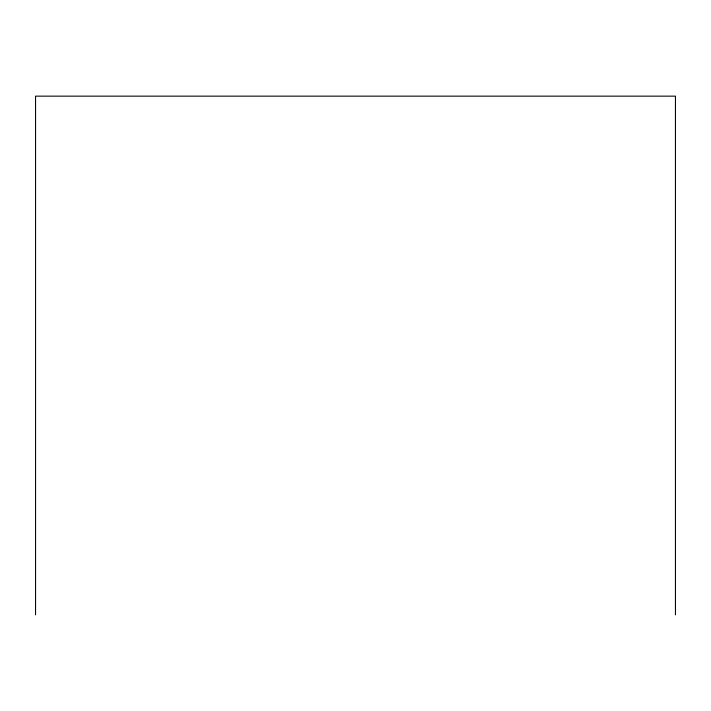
<?xml version="1.0" encoding="UTF-8"?>
<svg xmlns="http://www.w3.org/2000/svg" width="711" height="711" viewBox="0 0 711 711"><rect width="100%" height="100%" fill="white"/><g stroke="black" fill="none" stroke-linecap="round" stroke-linejoin="round"><path stroke-width="1.07" d="M675.45 614.846L675.45 96.154L35.55 96.154L35.55 614.846"/></g></svg>
